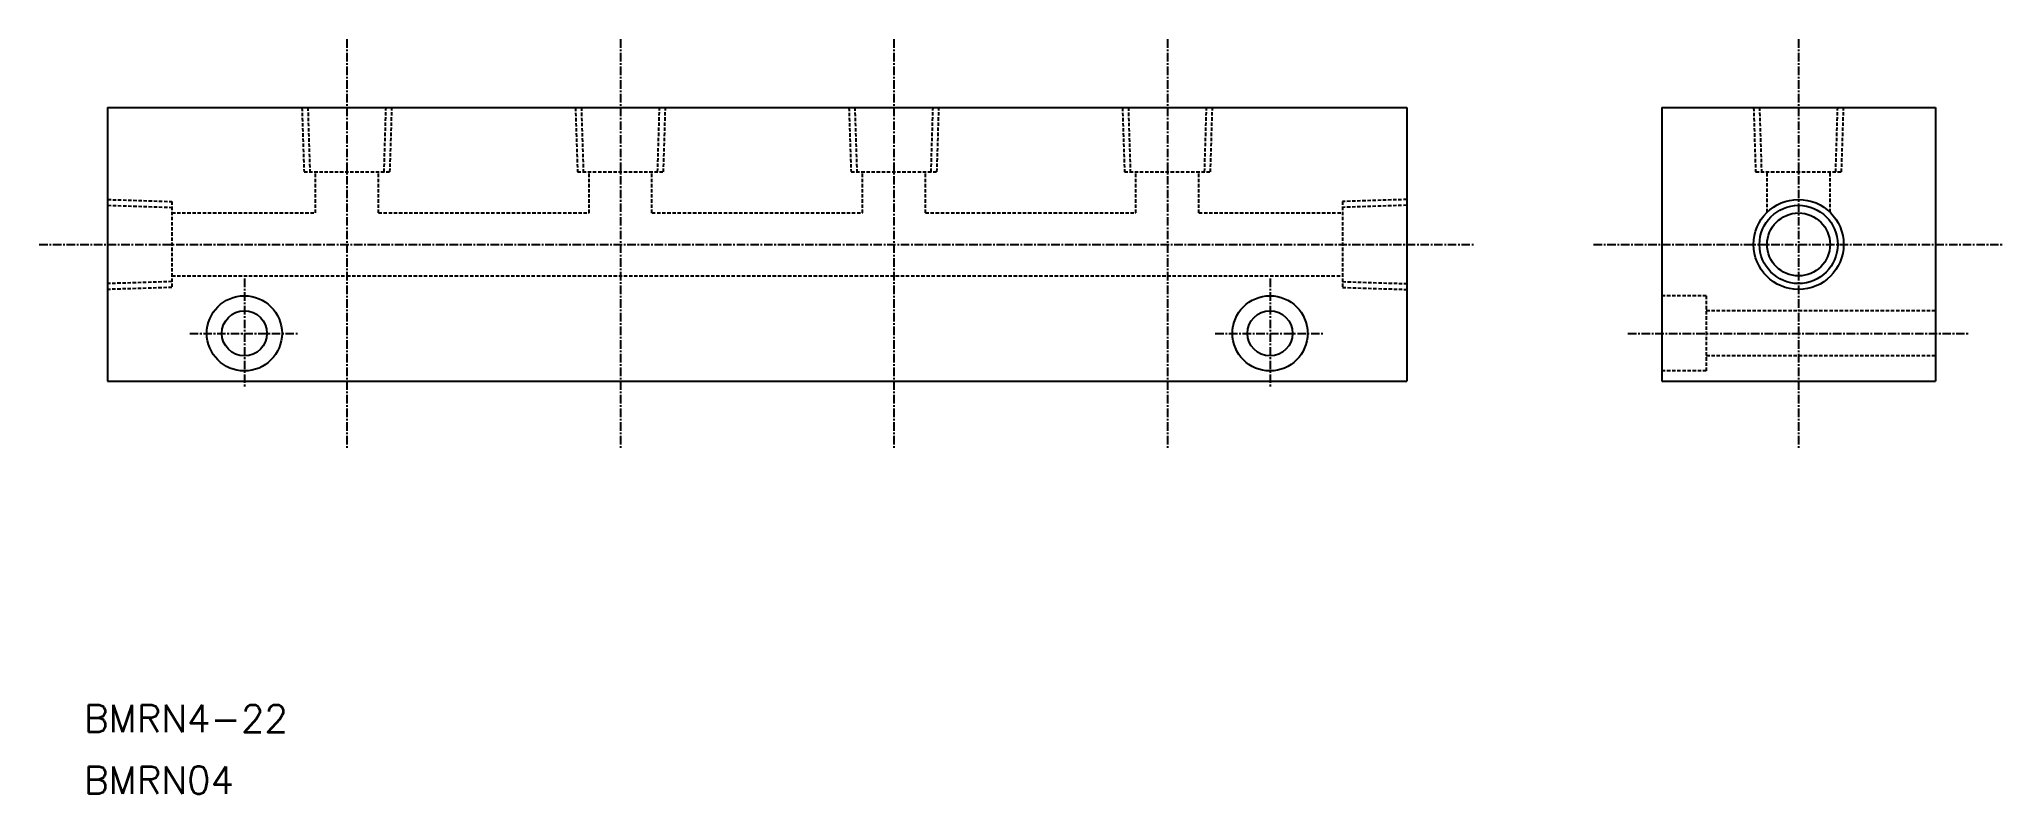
# Model space of a CAD drawing. Extents: x 90 to 377, y 166 to 276.
import ezdxf

# ---------------------------------------------------------------- set-up
doc = ezdxf.new("R2010")
doc.units = 0
doc.linetypes.add('CENTER', pattern=[2, 1.25, -0.25, 0.25, -0.25])
doc.linetypes.add('DASHED', pattern=[0.75, 0.5, -0.25])
doc.layers.get('0').update_dxf_attribs({"linetype": 'CONTINUOUS'})
doc.layers.add('CENTER', color=1, linetype='CENTER')
doc.styles.get("Standard").update_dxf_attribs({"font": 'txt.shx', "bigfont": '@extfont2.shx'})

msp = doc.modelspace()

# ---------------------------------------------------------------- linework, layer by layer
at = {"color": 7, "linetype": 'CONTINUOUS'}
for p, q in [((100.03, 266.37), (290.03, 266.37)), ((100.03, 266.37), (100.03, 226.37)), ((290.03, 266.37), (290.03, 226.37)), ((327.34, 266.37), (327.34, 226.37)), ((327.34, 266.37), (367.34, 266.37)), ((367.34, 266.37), (367.34, 226.37)), ((100.03, 226.37), (290.03, 226.37)), ((327.34, 226.37), (367.34, 226.37))]:
    msp.add_line(p, q, dxfattribs=at)
at = {"color": 3, "linetype": 'DASHED'}
for p, q in [((128.45, 266.37), (128.75, 256.97)), ((129.31, 266.39), (129.6, 256.97)), ((140.46, 256.97), (140.75, 266.39)), ((141.32, 256.97), (141.61, 266.37)), ((168.45, 266.37), (168.75, 256.97)), ((169.31, 266.39), (169.6, 256.97)), ((180.46, 256.97), (180.75, 266.39)), ((181.32, 256.97), (181.61, 266.37)), ((208.45, 266.37), (208.75, 256.97)), ((209.31, 266.39), (209.6, 256.97)), ((220.46, 256.97), (220.75, 266.39)), ((221.32, 256.97), (221.61, 266.37)), ((248.45, 266.37), (248.75, 256.97)), ((249.31, 266.39), (249.6, 256.97)), ((260.46, 256.97), (260.75, 266.39)), ((261.32, 256.97), (261.61, 266.37)), ((340.76, 266.37), (341.05, 256.97)), ((341.62, 266.39), (341.91, 256.97)), ((352.77, 256.97), (353.06, 266.39)), ((353.62, 256.97), (353.92, 266.37)), ((128.75, 256.97), (141.32, 256.97)), ((130.43, 250.97), (130.43, 256.97)), ((139.63, 250.97), (139.63, 256.97)), ((168.75, 256.97), (181.32, 256.97)), ((170.43, 250.97), (170.43, 256.97)), ((179.63, 250.97), (179.63, 256.97)), ((208.75, 256.97), (221.32, 256.97)), ((210.43, 250.97), (210.43, 256.97)), ((219.63, 250.97), (219.63, 256.97)), ((248.75, 256.97), (261.32, 256.97)), ((250.43, 250.97), (250.43, 256.97)), ((259.63, 250.97), (259.63, 256.97)), ((341.05, 256.97), (353.62, 256.97)), ((342.74, 251.07), (342.74, 256.97)), ((351.94, 251.07), (351.94, 256.97)), ((100.03, 252.94), (109.43, 252.65)), ((290.03, 252.94), (280.63, 252.65)), ((100.03, 252.09), (109.43, 251.79)), ((109.43, 252.65), (109.43, 240.08)), ((109.43, 250.97), (130.43, 250.97)), ((139.63, 250.97), (170.43, 250.97)), ((179.63, 250.97), (210.43, 250.97)), ((219.63, 250.97), (250.43, 250.97)), ((259.63, 250.97), (280.63, 250.97)), ((280.63, 252.65), (280.63, 240.08)), ((290.03, 252.09), (280.63, 251.79)), ((109.43, 241.77), (135.03, 241.77)), ((135.03, 241.77), (255.03, 241.77)), ((255.03, 241.77), (280.63, 241.77)), ((109.43, 240.94), (100.03, 240.64)), ((109.43, 240.08), (100.03, 239.79)), ((280.63, 240.94), (290.03, 240.64)), ((280.63, 240.08), (290.03, 239.79)), ((333.84, 238.87), (327.34, 238.87)), ((333.84, 238.87), (333.84, 227.87)), ((367.34, 236.67), (333.84, 236.67)), ((367.34, 230.07), (333.84, 230.07)), ((333.84, 227.87), (327.34, 227.87))]:
    msp.add_line(p, q, dxfattribs=at)
at = {"color": 3, "linetype": 'CONTINUOUS'}
msp.add_circle((347.34, 246.37), 6.58, dxfattribs=at)
at = {"color": 7, "linetype": 'CONTINUOUS'}
for centre, radius in [((347.34, 246.37), 5.72), ((347.34, 246.37), 4.6), ((120.03, 233.37), 5.5), ((270.03, 233.37), 5.5), ((120.03, 233.37), 3.3), ((270.03, 233.37), 3.3)]:
    msp.add_circle(centre, radius, dxfattribs=at)
at = {"layer": 'CENTER', "color": 1, "linetype": 'CENTER'}
for p, q in [((135.03, 276.37), (135.03, 216.37)), ((175.03, 276.37), (175.03, 216.37)), ((215.03, 276.37), (215.03, 216.37)), ((255.03, 276.37), (255.03, 216.37)), ((347.34, 276.37), (347.34, 216.37)), ((90.03, 246.37), (300.03, 246.37)), ((317.34, 246.37), (377.34, 246.37)), ((120.03, 241.37), (120.03, 225.37)), ((270.03, 241.37), (270.03, 225.37)), ((112.03, 233.37), (128.03, 233.37)), ((262.03, 233.37), (278.03, 233.37)), ((322.37, 233.37), (372.21, 233.37))]:
    msp.add_line(p, q, dxfattribs=at)

# ---------------------------------------------------------------- texts
at = {"color": 7, "linetype": 'CONTINUOUS'}
for s, p in [('BMRN4-22', (96.56, 175.05)), ('BMRN04', (96.56, 166.06))]:
    msp.add_text(s, height=4, dxfattribs=at).set_placement(p)

doc.saveas('drawing.dxf')
